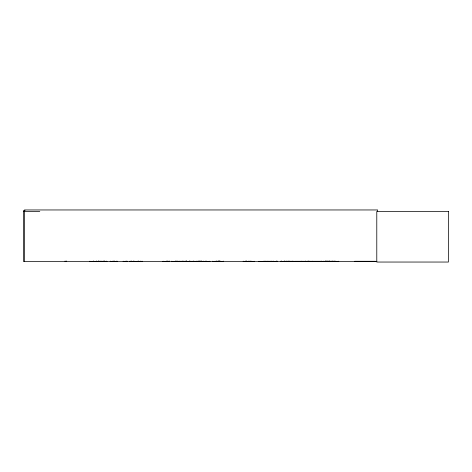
<?xml version="1.0" encoding="UTF-8"?>
<svg xmlns="http://www.w3.org/2000/svg" width="472" height="472" viewBox="0 0 472 472"><rect width="100%" height="100%" fill="white"/><g stroke="black" fill="none" stroke-linecap="round" stroke-linejoin="round"><path stroke-width="0.71" d="M171.72 261.199L171.72 261.618L194.942 261.565M179.307 261.6L179.307 261.199M192.877 261.553L192.895 261.199M323.928 261.553L323.945 261.199M328.677 261.517L328.683 261.205M331.261 261.553L331.279 261.199M328.76 261.553L328.695 261.169M89.686 261.618L100.306 261.553L100.324 261.234M96.412 261.553L96.418 261.234M116.885 261.565L116.796 261.234M162.958 261.618L169.666 261.565L169.719 261.199M163.135 261.553L163.17 261.199M189.231 261.565L189.242 261.199M189.39 261.553L189.425 261.199M196.376 261.565L209.952 261.577M196.57 261.199L196.505 261.512M212.477 261.618L223.651 261.577M212.689 261.553L212.73 261.199M327.32 261.329L327.35 261.618M123.092 261.618L127.204 261.565M96.258 261.553L96.317 261.199M273.406 261.606L273.754 261.199M277.276 261.565L277.324 261.234M325.527 261.565L336.117 261.577M329.226 261.577L329.232 261.093M277.324 261.512L258.697 261.594L273.742 261.594M258.75 261.606L273.595 261.494M260.509 261.606L261.169 261.606M264.414 261.606L264.556 261.217M265.606 261.606L265.718 261.217M266.409 261.606L266.851 261.618M267.506 261.494L268.084 261.594L267.748 261.606M271.382 261.217L271.27 261.606M271.642 261.594L271.984 261.594L271.388 261.394M273.264 261.606L273.571 261.217M117.026 261.565L110.271 261.565M182.823 261.565L182.847 261.234M218.725 261.565L218.754 261.234M243.127 261.565L254.438 261.577M273.66 261.565L273.707 261.234M259.275 261.494L258.868 261.394M264.934 261.494L264.839 261.606M266.149 261.618L266.45 261.606M273.164 261.494L273.306 261.606M96.648 261.565L96.701 261.234M176.221 261.565L176.274 261.234M25.075 210.488L23.6 210.488L23.6 261.618L376.88 261.618M23.6 211.438L39.79 211.438M176.457 261.287L185.909 261.287M263.122 261.287L272.568 261.287M284.946 261.287L294.398 261.287M294.917 261.287L304.369 261.287M307.095 261.287L322.293 261.287M325.544 261.329L336.07 261.329M176.44 261.423L185.927 261.411M284.929 261.423L294.416 261.411M294.9 261.423L304.387 261.423M307.077 261.411L330.772 261.588M354.678 261.435L375.252 261.435M102.937 261.234L107.044 261.577M294.41 261.588L280.521 261.565M294.906 261.588L338.813 261.6M141.016 261.618L141.063 261.199L141.169 261.565M106.153 261.565L106.1 261.234M104.153 261.553L104.288 261.093M284.138 261.565L284.091 261.234M130.095 261.565L142.166 261.6L142.166 261.199M266.267 261.606L265.73 261.394M201.609 261.565L201.568 261.234M197.674 261.565L197.626 261.234M292.274 261.565L292.239 261.234M287.047 261.565L287.011 261.234M254.213 261.565L254.178 261.234L254.137 261.618M248.992 261.565L248.95 261.234M249.186 261.553L249.175 261.234M243.882 261.565L243.841 261.234L243.806 261.618M334.288 261.329L334.264 261.618M328.011 261.618L327.957 261.093M312.417 261.553L312.375 261.199M223.403 261.553L223.362 261.199M223.474 261.553L223.439 261.199M216.925 261.553L216.967 261.199M203.249 261.565L203.225 261.234M190.098 261.565L190.068 261.234L190.045 261.618M116.962 261.565L117.056 261.234M338.678 261.553L338.654 261.199M325.928 261.553L325.91 261.199M203.072 261.553L203.196 261.199M377.618 211.438L377.618 209.957L24.432 209.957L24.432 261.618M336.023 261.305L336.023 261.618M335.834 261.199L335.834 261.618M334.937 261.093L334.937 261.618M334.695 261.093L334.695 261.618M333.244 261.199L333.244 261.618M333.208 261.199L333.208 261.618M332.748 261.093L332.748 261.618M332.5 261.093L332.5 261.618M332.058 261.305L332.058 261.618M331.604 261.199L331.604 261.618M330.66 261.169L330.66 261.588M329.544 261.093L329.55 261.618M329.285 261.093L329.285 261.618M327.704 261.093L327.704 261.618M326.907 261.063L326.907 261.588M326.653 261.063L326.653 261.588M325.621 261.199L325.621 261.618M325.379 261.063L325.379 261.588M325.125 261.063L325.125 261.588M323.332 261.169L323.332 261.588M321.367 261.169L321.367 261.588M308.965 261.093L308.965 261.618M308.759 261.093L308.759 261.618M307.703 261.199L307.703 261.618M306.393 261.199L306.393 261.618M305.331 261.093L305.331 261.618M305.124 261.093L305.124 261.618M301.72 261.199L301.72 261.618M292.197 261.199L292.197 261.618M289.065 261.093L289.065 261.618M288.882 261.093L288.882 261.618M286.97 261.199L286.97 261.618M286.693 261.199L286.693 261.618M284.781 261.093L284.781 261.618M284.598 261.093L284.598 261.618M284.044 261.199L284.044 261.618M281.56 261.093L281.56 261.618M281.43 261.093L281.465 261.618M280.427 261.199L280.427 261.618M277.371 261.199L277.371 261.618M276.368 261.093L276.368 261.618M276.238 261.093L276.238 261.618M267.913 261.217L267.842 261.594M251.004 261.093L251.004 261.618M250.827 261.093L250.827 261.618M249.139 261.199L249.139 261.618M248.915 261.199L248.915 261.618M248.632 261.199L248.632 261.618M246.72 261.093L246.72 261.618M246.543 261.093L246.543 261.618M245.965 261.093L245.965 261.618M245.782 261.093L245.782 261.618M243.41 261.199L243.41 261.618M220.4 261.199L220.4 261.618M219.881 260.986L219.928 261.618M219.686 260.986L219.722 261.618M219.627 261.093L219.627 261.618M218.784 261.199L218.784 261.618M218.406 260.986L218.424 261.618M218.241 261.093L218.241 261.618M217.303 261.199L217.303 261.618M217.014 261.199L217.014 261.618M216.371 261.093L216.371 261.618M216.147 261.093L216.158 261.618M215.067 261.199L215.067 261.618M209.745 261.199L209.745 261.618M206.158 261.093L206.158 261.618M205.934 261.093L205.934 261.618M205.119 261.199L205.119 261.618M203.054 261.199L203.119 261.618M201.52 261.199L201.52 261.618M201.414 261.093L201.414 261.618M201.172 261.093L201.172 261.618M200.388 261.093L200.388 261.618M200.157 261.093L200.157 261.618M199.674 261.093L199.674 261.618M199.444 261.093L199.444 261.618M198.901 261.093L198.901 261.618M198.765 261.093L198.765 261.618M198.11 261.199L198.11 261.618M197.585 261.199L197.585 261.618M196.494 261.199L196.494 261.618M195.03 261.199L195.03 261.618M193.85 261.093L193.85 261.618M193.715 261.093L193.715 261.618M191.095 261.199L191.095 261.618M189.939 261.093L189.939 261.618M189.714 261.093L189.714 261.618M186.688 261.093L186.688 261.618M186.458 261.093L186.464 261.618M186.328 261.199L186.328 261.618M185.938 261.093L185.938 261.618M183.496 261.199L183.496 261.618M182.876 261.199L182.876 261.618M182.233 261.199L182.233 261.618M177.195 261.093L177.195 261.618M176.375 261.199L176.375 261.618M176.327 261.199L176.327 261.618M175.649 261.093L175.643 261.618M175.389 261.093L175.377 261.618M169.082 260.986L169.082 261.618M167.802 260.986L167.802 261.618M166.988 261.093L166.988 261.618M166.758 261.093L166.758 261.618M140.196 261.093L140.196 261.618M138.502 261.093L138.502 261.618M138.243 261.093L138.243 261.618M137.405 261.199L137.405 261.618M134.579 261.199L134.579 261.618M133.818 261.093L133.841 261.618M133.588 261.093L133.588 261.618M131.263 261.093L131.263 261.618M131.127 261.093L131.127 261.618M130.856 261.199L130.856 261.618M130.006 261.199L130.006 261.618M127.292 261.199L127.292 261.618M126.171 261.093L126.171 261.618M126.036 261.093L126.036 261.618M123.457 261.199L123.457 261.618M117.08 261.199L117.08 261.618M116.767 261.199L116.767 261.618M114.348 261.093L114.348 261.618M114.118 261.093L114.118 261.618M113.18 261.093L113.18 261.618M112.955 261.093L112.955 261.618M110.531 261.199L110.531 261.618M110.218 261.199L110.218 261.618M106.69 261.199L106.69 261.618M106.047 261.199L106.047 261.618M104.123 261.093L104.123 261.618M104.082 261.199L104.082 261.618M103.993 261.093L103.993 261.618M102.89 261.199L102.89 261.618M101.244 261.093L101.238 261.618M100.377 261.199L100.424 261.618M100.117 261.199L100.117 261.618M99.014 261.093L99.014 261.618M98.884 261.093L98.884 261.618M98.719 261.199L98.719 261.618M98.666 261.234L98.613 261.565L98.512 261.093M96.754 261.199L96.754 261.618M96.447 261.199L96.447 261.618M93.71 261.093L93.71 261.618M93.485 261.093L93.485 261.618M89.898 261.199L89.898 261.618M66.593 260.986L66.593 261.618M65.118 260.986L65.118 261.618M186.228 261.577L186.18 261.093L186.233 261.565M448.4 211.438L376.786 211.438L376.786 262.043L448.4 262.043L448.4 211.438M375.252 261.281L354.678 261.281L354.69 261.618L375.252 261.588L375.252 261.281M327.81 261.311L327.816 261.329"/></g></svg>
